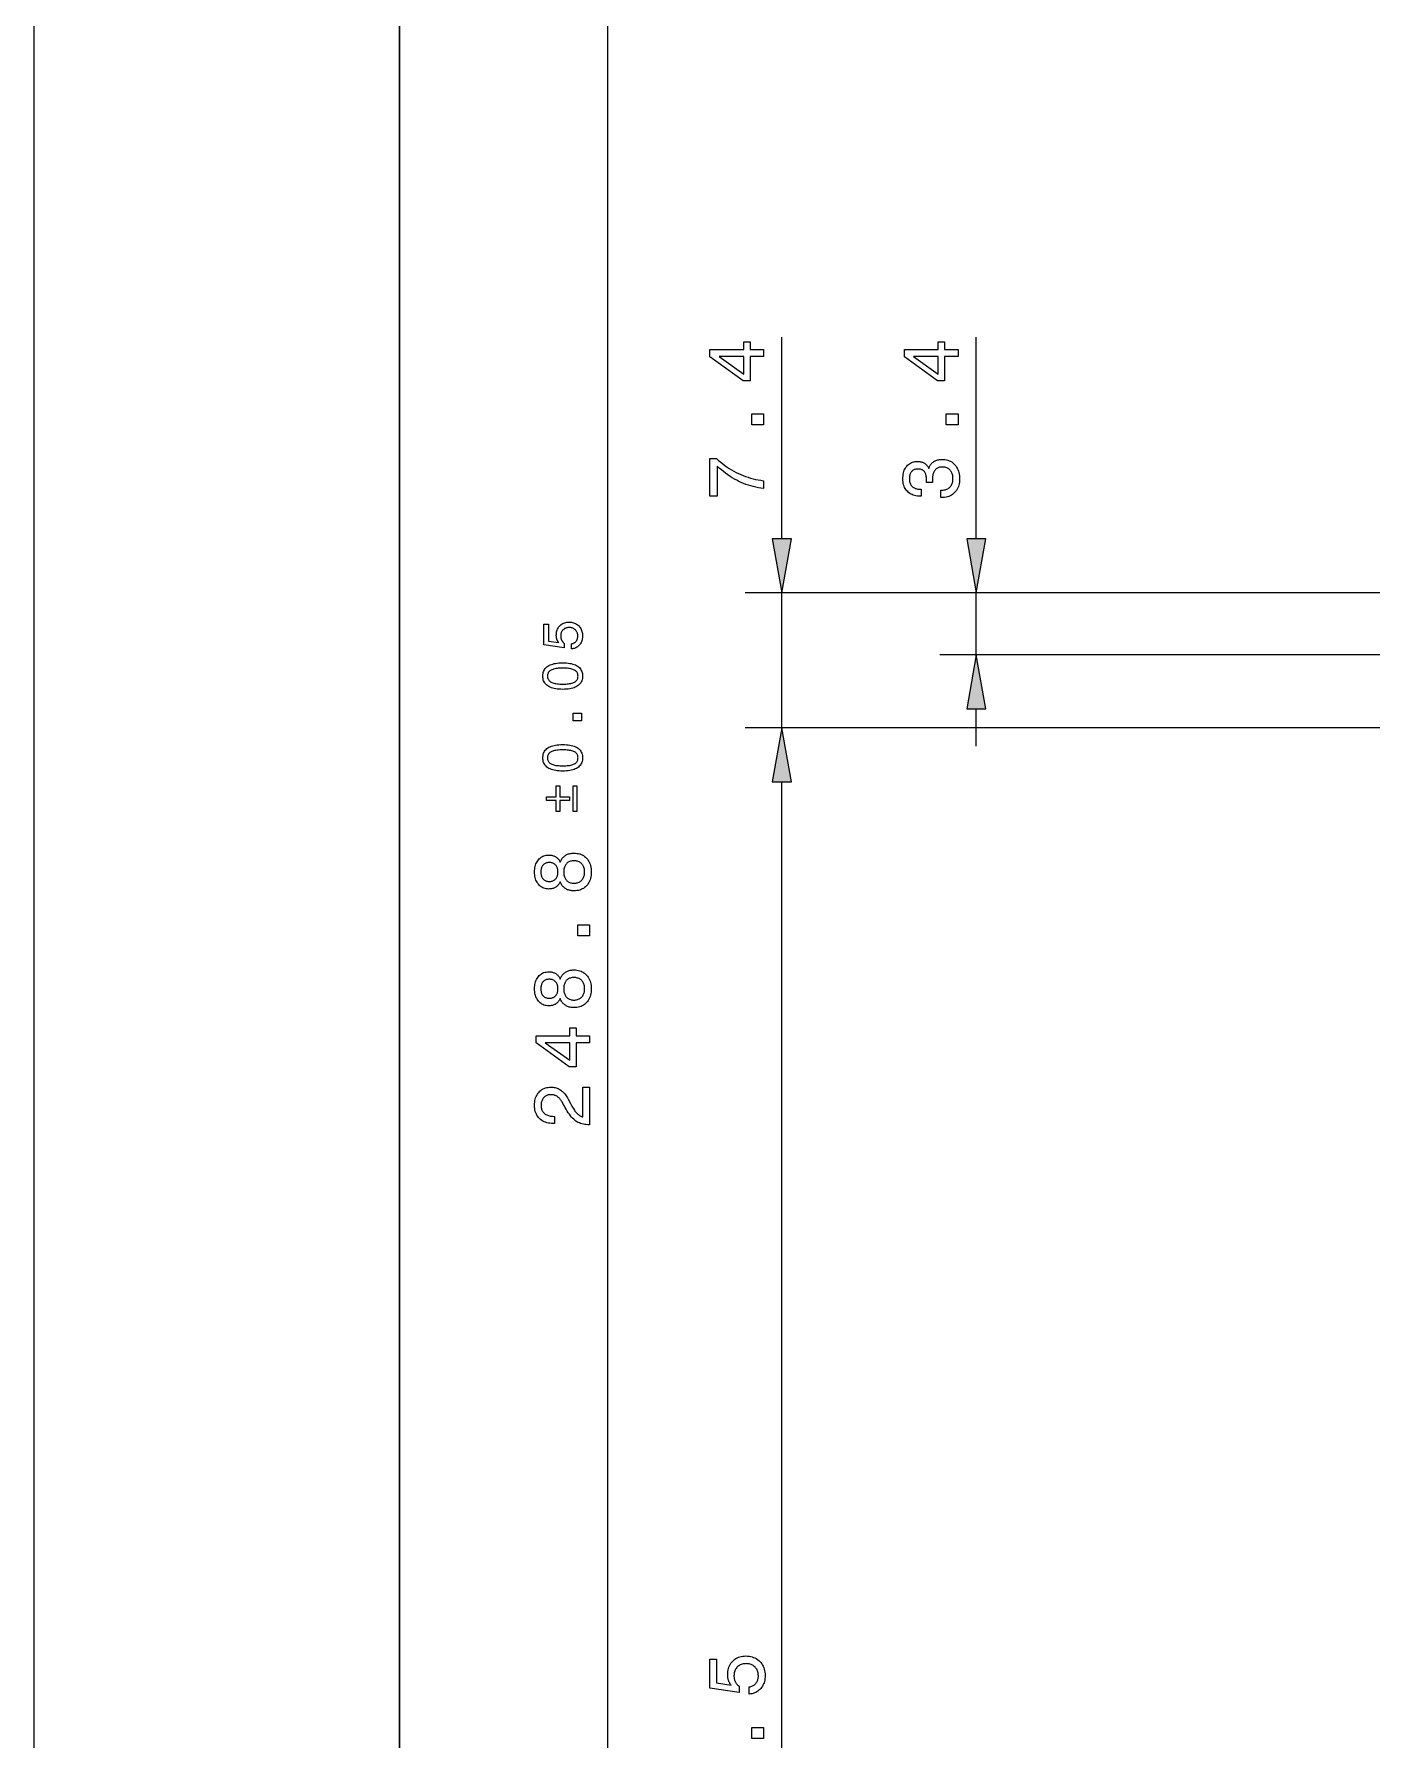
# Model space of a CAD drawing. Extents: x -99 to 297, y 0 to 420.
# Drawn here: x 0 to 73.2, y 209.6 to 303 of the extents above; entities that cross this region are included whole.
import ezdxf

# ---------------------------------------------------------------- set-up
doc = ezdxf.new("R2010")
doc.units = 0

msp = doc.modelspace()

# ---------------------------------------------------------------- linework, layer by layer
at = {"color": 7, "lineweight": 13}
for p, q in [((0, 0), (0, 420)), ((31.415, 135.539), (31.415, 378.43)), ((74.757, 272.385), (38.936, 272.385)), ((74.757, 272.385), (49.584, 272.385)), ((74.757, 268.985), (49.584, 268.985)), ((75.157, 264.985), (38.936, 264.985)), ((75.157, 264.985), (38.936, 264.985)), ((40.936, 151.439), (40.936, 262.03))]:
    msp.add_line(p, q, dxfattribs=at)
at = {"color": 7, "lineweight": 30}
msp.add_line((20, 5), (20, 415), dxfattribs=at)
at = {"color": 7, "lineweight": 13, "ltscale": 0.276097}
for p, q in [((40.936, 275.339), (40.936, 286.383)), ((51.584, 275.339), (51.584, 286.383))]:
    msp.add_line(p, q, dxfattribs=at)
at = {"color": 7, "lineweight": 13, "ltscale": 0.185}
msp.add_line((40.936, 264.985), (40.936, 272.385), dxfattribs=at)
at = {"color": 7, "lineweight": 13, "ltscale": 0.085}
msp.add_line((51.584, 268.985), (51.584, 272.385), dxfattribs=at)
at = {"color": 7, "lineweight": 13, "ltscale": 0.051139}
for p, q in [((51.584, 263.985), (51.584, 266.03)), ((40.936, 259.985), (40.936, 262.03))]:
    msp.add_line(p, q, dxfattribs=at)
at = {"color": 7, "lineweight": 13}
for points in [[(39.936, 285.318), (39.194, 285.318), (39.194, 284), (38.814, 284), (37.003, 285.314), (37.003, 285.706), (38.848, 285.706), (38.848, 286.134), (39.194, 286.134), (39.194, 285.706), (39.936, 285.706)], [(50.584, 285.318), (49.841, 285.318), (49.841, 284), (49.462, 284), (47.651, 285.314), (47.651, 285.706), (49.496, 285.706), (49.496, 286.134), (49.841, 286.134), (49.841, 285.706), (50.584, 285.706)], [(38.848, 284.363), (38.848, 285.318), (37.505, 285.318)], [(49.496, 284.363), (49.496, 285.318), (48.153, 285.318)], [(39.936, 281.584), (39.293, 281.584), (39.293, 282.181), (39.936, 282.181)], [(50.584, 281.584), (49.941, 281.584), (49.941, 282.181), (50.584, 282.181)], [(39.936, 278.085), (39.792, 278.106), (39.651, 278.131), (39.511, 278.161), (39.373, 278.195), (39.238, 278.232), (39.104, 278.274), (38.972, 278.32), (38.843, 278.37), (38.715, 278.424), (38.59, 278.482), (38.466, 278.544), (38.343, 278.611), (38.221, 278.683), (38.1, 278.759), (37.98, 278.84), (37.861, 278.926), (37.744, 279.016), (37.627, 279.11), (37.512, 279.21), (37.397, 279.314), (37.397, 277.673), (37.003, 277.673), (37.003, 279.729), (37.362, 279.729), (37.474, 279.629), (37.588, 279.532), (37.703, 279.441), (37.82, 279.353), (37.939, 279.269), (38.06, 279.19), (38.182, 279.115), (38.306, 279.044), (38.432, 278.978), (38.559, 278.915), (38.688, 278.857), (38.819, 278.803), (38.952, 278.753), (39.087, 278.707), (39.224, 278.666), (39.362, 278.629), (39.503, 278.595), (39.645, 278.566), (39.79, 278.542), (39.936, 278.521)], [(49.643, 277.595), (49.643, 277.994), (49.705, 277.997), (49.764, 278.003), (49.82, 278.012), (49.873, 278.025), (49.924, 278.041), (49.972, 278.06), (50.016, 278.082), (50.058, 278.107), (50.097, 278.136), (50.133, 278.168), (50.166, 278.203), (50.196, 278.24), (50.222, 278.28), (50.245, 278.323), (50.264, 278.369), (50.28, 278.417), (50.292, 278.468), (50.3, 278.522), (50.306, 278.578), (50.307, 278.637), (50.306, 278.695), (50.301, 278.75), (50.293, 278.803), (50.282, 278.853), (50.268, 278.901), (50.25, 278.946), (50.23, 278.989), (50.206, 279.029), (50.179, 279.067), (50.149, 279.102), (50.116, 279.134), (50.081, 279.163), (50.044, 279.188), (50.004, 279.21), (49.962, 279.229), (49.917, 279.244), (49.87, 279.256), (49.821, 279.265), (49.769, 279.27), (49.715, 279.271), (49.666, 279.27), (49.619, 279.265), (49.574, 279.256), (49.532, 279.245), (49.492, 279.23), (49.454, 279.211), (49.418, 279.189), (49.384, 279.164), (49.353, 279.136), (49.324, 279.104), (49.297, 279.069), (49.273, 279.031), (49.252, 278.991), (49.234, 278.948), (49.219, 278.902), (49.206, 278.854), (49.196, 278.803), (49.189, 278.749), (49.185, 278.692), (49.184, 278.633), (49.184, 278.624), (49.184, 278.616), (49.184, 278.607), (49.184, 278.598), (49.184, 278.589), (49.184, 278.581), (49.185, 278.572), (49.185, 278.562), (49.185, 278.553), (49.186, 278.544), (49.186, 278.535), (49.187, 278.524), (49.187, 278.514), (49.188, 278.502), (49.188, 278.49), (49.189, 278.478), (49.19, 278.465), (49.191, 278.451), (49.191, 278.437), (49.192, 278.422), (48.853, 278.422), (48.853, 278.431), (48.853, 278.44), (48.854, 278.449), (48.854, 278.458), (48.855, 278.467), (48.855, 278.476), (48.855, 278.485), (48.855, 278.493), (48.856, 278.502), (48.856, 278.51), (48.856, 278.519), (48.856, 278.527), (48.856, 278.535), (48.857, 278.543), (48.857, 278.551), (48.857, 278.559), (48.857, 278.566), (48.857, 278.574), (48.857, 278.581), (48.857, 278.588), (48.856, 278.645), (48.852, 278.699), (48.847, 278.749), (48.839, 278.797), (48.828, 278.842), (48.816, 278.883), (48.801, 278.922), (48.783, 278.957), (48.764, 278.99), (48.742, 279.02), (48.718, 279.046), (48.691, 279.07), (48.662, 279.091), (48.631, 279.109), (48.597, 279.125), (48.56, 279.137), (48.522, 279.147), (48.481, 279.154), (48.437, 279.158), (48.391, 279.16), (48.347, 279.158), (48.304, 279.154), (48.264, 279.147), (48.226, 279.138), (48.19, 279.126), (48.156, 279.111), (48.124, 279.093), (48.094, 279.073), (48.067, 279.05), (48.041, 279.024), (48.018, 278.995), (47.997, 278.965), (47.979, 278.931), (47.963, 278.896), (47.949, 278.858), (47.938, 278.818), (47.93, 278.775), (47.924, 278.73), (47.92, 278.682), (47.919, 278.633), (47.92, 278.577), (47.925, 278.523), (47.933, 278.473), (47.945, 278.425), (47.959, 278.38), (47.977, 278.338), (47.998, 278.299), (48.023, 278.262), (48.05, 278.228), (48.081, 278.197), (48.115, 278.169), (48.152, 278.144), (48.192, 278.122), (48.235, 278.102), (48.281, 278.086), (48.331, 278.072), (48.383, 278.062), (48.438, 278.055), (48.496, 278.05), (48.558, 278.049), (48.558, 277.665), (48.528, 277.665), (48.442, 277.668), (48.359, 277.675), (48.28, 277.688), (48.204, 277.706), (48.132, 277.729), (48.064, 277.757), (47.999, 277.791), (47.938, 277.829), (47.88, 277.872), (47.826, 277.921), (47.776, 277.974), (47.732, 278.031), (47.693, 278.091), (47.659, 278.155), (47.63, 278.222), (47.606, 278.293), (47.588, 278.367), (47.575, 278.445), (47.567, 278.527), (47.565, 278.612), (47.567, 278.701), (47.573, 278.787), (47.584, 278.869), (47.599, 278.946), (47.618, 279.02), (47.641, 279.089), (47.669, 279.154), (47.701, 279.215), (47.737, 279.272), (47.777, 279.324), (47.822, 279.372), (47.869, 279.415), (47.92, 279.453), (47.975, 279.486), (48.033, 279.514), (48.094, 279.537), (48.158, 279.554), (48.226, 279.567), (48.297, 279.575), (48.372, 279.577), (48.415, 279.576), (48.456, 279.573), (48.497, 279.569), (48.536, 279.562), (48.573, 279.553), (48.61, 279.543), (48.645, 279.53), (48.679, 279.516), (48.712, 279.499), (48.743, 279.481), (48.773, 279.461), (48.802, 279.439), (48.829, 279.415), (48.854, 279.39), (48.879, 279.362), (48.901, 279.333), (48.922, 279.302), (48.942, 279.269), (48.96, 279.234), (48.977, 279.198), (48.996, 279.245), (49.016, 279.29), (49.039, 279.333), (49.064, 279.373), (49.09, 279.411), (49.119, 279.447), (49.15, 279.48), (49.182, 279.511), (49.217, 279.539), (49.253, 279.566), (49.292, 279.589), (49.332, 279.611), (49.374, 279.63), (49.417, 279.646), (49.462, 279.66), (49.51, 279.671), (49.558, 279.68), (49.609, 279.686), (49.661, 279.69), (49.715, 279.691), (49.8, 279.688), (49.881, 279.679), (49.959, 279.664), (50.033, 279.644), (50.104, 279.617), (50.172, 279.585), (50.236, 279.546), (50.297, 279.502), (50.355, 279.452), (50.409, 279.396), (50.458, 279.335), (50.503, 279.27), (50.542, 279.201), (50.576, 279.129), (50.605, 279.052), (50.628, 278.972), (50.646, 278.888), (50.66, 278.799), (50.667, 278.707), (50.67, 278.612), (50.667, 278.521), (50.659, 278.434), (50.646, 278.35), (50.626, 278.271), (50.602, 278.195), (50.572, 278.123), (50.537, 278.054), (50.496, 277.99), (50.45, 277.929), (50.398, 277.872), (50.342, 277.819), (50.282, 277.772), (50.219, 277.731), (50.151, 277.695), (50.081, 277.664), (50.006, 277.64), (49.928, 277.62), (49.847, 277.606), (49.762, 277.598), (49.673, 277.595)], [(40.415, 275.339), (40.936, 272.385), (41.457, 275.339)], [(51.063, 275.339), (51.584, 272.385), (52.104, 275.339)], [(29.418, 269.31), (29.418, 269.59), (29.45, 269.596), (29.48, 269.604), (29.509, 269.613), (29.537, 269.624), (29.563, 269.637), (29.588, 269.652), (29.612, 269.668), (29.634, 269.686), (29.654, 269.705), (29.674, 269.727), (29.691, 269.75), (29.707, 269.774), (29.721, 269.799), (29.733, 269.826), (29.743, 269.854), (29.751, 269.883), (29.758, 269.913), (29.762, 269.944), (29.765, 269.977), (29.766, 270.011), (29.765, 270.052), (29.761, 270.092), (29.754, 270.13), (29.745, 270.167), (29.734, 270.201), (29.72, 270.234), (29.703, 270.266), (29.684, 270.296), (29.662, 270.324), (29.637, 270.35), (29.611, 270.375), (29.583, 270.397), (29.553, 270.416), (29.522, 270.432), (29.489, 270.447), (29.454, 270.458), (29.418, 270.467), (29.38, 270.474), (29.341, 270.477), (29.299, 270.479), (29.258, 270.477), (29.217, 270.474), (29.179, 270.467), (29.142, 270.458), (29.107, 270.447), (29.074, 270.433), (29.043, 270.417), (29.013, 270.398), (28.985, 270.376), (28.959, 270.352), (28.934, 270.326), (28.913, 270.298), (28.894, 270.268), (28.877, 270.236), (28.863, 270.203), (28.852, 270.168), (28.843, 270.131), (28.837, 270.093), (28.833, 270.053), (28.832, 270.011), (28.832, 269.987), (28.834, 269.963), (28.836, 269.939), (28.839, 269.916), (28.844, 269.894), (28.849, 269.872), (28.856, 269.85), (28.863, 269.829), (28.871, 269.808), (28.88, 269.787), (28.891, 269.767), (28.902, 269.748), (28.914, 269.729), (28.927, 269.711), (28.941, 269.693), (28.956, 269.675), (28.972, 269.658), (28.989, 269.642), (29.006, 269.626), (29.025, 269.611), (29.025, 269.37), (27.912, 269.536), (27.912, 270.657), (28.16, 270.657), (28.16, 269.738), (28.725, 269.654), (28.712, 269.669), (28.7, 269.685), (28.688, 269.701), (28.677, 269.718), (28.667, 269.736), (28.657, 269.754), (28.648, 269.773), (28.639, 269.792), (28.632, 269.811), (28.624, 269.832), (28.618, 269.852), (28.612, 269.873), (28.607, 269.895), (28.602, 269.917), (28.598, 269.939), (28.595, 269.961), (28.593, 269.984), (28.591, 270.008), (28.59, 270.031), (28.59, 270.055), (28.592, 270.119), (28.597, 270.179), (28.607, 270.238), (28.62, 270.294), (28.638, 270.347), (28.659, 270.398), (28.684, 270.446), (28.712, 270.492), (28.745, 270.535), (28.782, 270.575), (28.821, 270.613), (28.863, 270.646), (28.907, 270.676), (28.954, 270.701), (29.003, 270.723), (29.055, 270.741), (29.109, 270.755), (29.165, 270.765), (29.224, 270.77), (29.285, 270.772), (29.35, 270.77), (29.412, 270.764), (29.472, 270.754), (29.529, 270.739), (29.584, 270.72), (29.636, 270.697), (29.686, 270.67), (29.733, 270.639), (29.778, 270.603), (29.82, 270.564), (29.859, 270.521), (29.894, 270.475), (29.925, 270.427), (29.952, 270.376), (29.974, 270.323), (29.993, 270.268), (30.007, 270.209), (30.017, 270.149), (30.024, 270.086), (30.026, 270.02), (30.024, 269.961), (30.019, 269.905), (30.01, 269.851), (29.999, 269.799), (29.984, 269.748), (29.965, 269.7), (29.943, 269.654), (29.918, 269.61), (29.89, 269.568), (29.858, 269.528), (29.824, 269.49), (29.787, 269.456), (29.748, 269.426), (29.707, 269.399), (29.664, 269.375), (29.619, 269.355), (29.572, 269.339), (29.523, 269.326), (29.471, 269.316)], [(28.941, 267.092), (28.837, 267.094), (28.738, 267.099), (28.644, 267.109), (28.555, 267.122), (28.472, 267.138), (28.393, 267.159), (28.32, 267.183), (28.251, 267.211), (28.188, 267.242), (28.13, 267.278), (28.077, 267.317), (28.03, 267.359), (27.988, 267.405), (27.952, 267.454), (27.921, 267.506), (27.896, 267.562), (27.877, 267.621), (27.863, 267.684), (27.855, 267.75), (27.852, 267.819), (27.855, 267.889), (27.863, 267.956), (27.877, 268.019), (27.896, 268.078), (27.921, 268.134), (27.951, 268.187), (27.987, 268.236), (28.028, 268.281), (28.075, 268.323), (28.128, 268.362), (28.186, 268.397), (28.249, 268.428), (28.317, 268.455), (28.39, 268.479), (28.469, 268.5), (28.553, 268.516), (28.642, 268.529), (28.736, 268.538), (28.836, 268.544), (28.941, 268.546), (29.045, 268.544), (29.145, 268.538), (29.239, 268.529), (29.328, 268.516), (29.411, 268.5), (29.49, 268.479), (29.563, 268.455), (29.631, 268.428), (29.694, 268.397), (29.751, 268.362), (29.803, 268.323), (29.85, 268.281), (29.891, 268.236), (29.927, 268.187), (29.957, 268.134), (29.982, 268.078), (30.001, 268.019), (30.015, 267.956), (30.023, 267.889), (30.026, 267.819), (30.023, 267.75), (30.015, 267.684), (30.001, 267.621), (29.981, 267.562), (29.957, 267.506), (29.926, 267.454), (29.89, 267.405), (29.849, 267.359), (29.802, 267.317), (29.75, 267.278), (29.692, 267.242), (29.629, 267.211), (29.561, 267.183), (29.488, 267.159), (29.409, 267.138), (29.326, 267.122), (29.237, 267.109), (29.144, 267.099), (29.045, 267.094)], [(28.941, 267.381), (29.025, 267.382), (29.105, 267.385), (29.18, 267.391), (29.251, 267.398), (29.317, 267.408), (29.378, 267.419), (29.434, 267.433), (29.486, 267.449), (29.534, 267.467), (29.576, 267.487), (29.614, 267.51), (29.649, 267.535), (29.679, 267.562), (29.705, 267.591), (29.727, 267.624), (29.745, 267.658), (29.76, 267.695), (29.77, 267.734), (29.776, 267.775), (29.778, 267.819), (29.776, 267.864), (29.77, 267.905), (29.76, 267.945), (29.746, 267.982), (29.728, 268.016), (29.706, 268.048), (29.68, 268.077), (29.65, 268.104), (29.616, 268.129), (29.578, 268.151), (29.536, 268.171), (29.489, 268.188), (29.437, 268.204), (29.381, 268.217), (29.319, 268.229), (29.253, 268.238), (29.182, 268.245), (29.107, 268.251), (29.026, 268.254), (28.941, 268.255), (28.855, 268.254), (28.775, 268.251), (28.699, 268.245), (28.628, 268.238), (28.561, 268.229), (28.5, 268.217), (28.443, 268.204), (28.391, 268.188), (28.344, 268.171), (28.302, 268.151), (28.264, 268.129), (28.23, 268.104), (28.2, 268.077), (28.174, 268.048), (28.152, 268.016), (28.135, 267.982), (28.121, 267.945), (28.111, 267.905), (28.105, 267.864), (28.103, 267.819), (28.105, 267.775), (28.111, 267.734), (28.121, 267.695), (28.135, 267.658), (28.153, 267.624), (28.175, 267.591), (28.201, 267.562), (28.232, 267.535), (28.266, 267.51), (28.304, 267.487), (28.347, 267.467), (28.394, 267.449), (28.446, 267.433), (28.503, 267.419), (28.564, 267.408), (28.63, 267.398), (28.701, 267.391), (28.776, 267.385), (28.856, 267.382)], [(52.104, 266.03), (51.584, 268.985), (51.063, 266.03)], [(29.965, 265.373), (29.515, 265.373), (29.515, 265.79), (29.965, 265.79)], [(41.457, 262.03), (40.936, 264.985), (40.415, 262.03)], [(41.457, 262.03), (40.936, 264.985), (40.415, 262.03)], [(28.941, 262.614), (28.837, 262.616), (28.738, 262.622), (28.644, 262.631), (28.555, 262.644), (28.472, 262.661), (28.393, 262.681), (28.32, 262.706), (28.251, 262.733), (28.188, 262.765), (28.13, 262.8), (28.077, 262.839), (28.03, 262.882), (27.988, 262.927), (27.952, 262.976), (27.921, 263.029), (27.896, 263.085), (27.877, 263.144), (27.863, 263.207), (27.855, 263.273), (27.852, 263.342), (27.855, 263.412), (27.863, 263.478), (27.877, 263.541), (27.896, 263.601), (27.921, 263.657), (27.951, 263.709), (27.987, 263.758), (28.028, 263.804), (28.075, 263.846), (28.128, 263.884), (28.186, 263.919), (28.249, 263.95), (28.317, 263.978), (28.39, 264.002), (28.469, 264.022), (28.553, 264.039), (28.642, 264.052), (28.736, 264.061), (28.836, 264.066), (28.941, 264.068), (29.045, 264.066), (29.145, 264.061), (29.239, 264.052), (29.328, 264.039), (29.411, 264.022), (29.49, 264.002), (29.563, 263.978), (29.631, 263.95), (29.694, 263.919), (29.751, 263.884), (29.803, 263.846), (29.85, 263.804), (29.891, 263.758), (29.927, 263.709), (29.957, 263.657), (29.982, 263.601), (30.001, 263.541), (30.015, 263.478), (30.023, 263.412), (30.026, 263.342), (30.023, 263.273), (30.015, 263.207), (30.001, 263.144), (29.981, 263.085), (29.957, 263.029), (29.926, 262.976), (29.89, 262.927), (29.849, 262.882), (29.802, 262.839), (29.75, 262.8), (29.692, 262.765), (29.629, 262.733), (29.561, 262.706), (29.488, 262.681), (29.409, 262.661), (29.326, 262.644), (29.237, 262.631), (29.144, 262.622), (29.045, 262.616)], [(28.941, 262.904), (29.025, 262.905), (29.105, 262.908), (29.18, 262.913), (29.251, 262.921), (29.317, 262.93), (29.378, 262.942), (29.434, 262.956), (29.486, 262.972), (29.534, 262.99), (29.576, 263.01), (29.614, 263.032), (29.649, 263.057), (29.679, 263.084), (29.705, 263.114), (29.727, 263.146), (29.745, 263.18), (29.76, 263.217), (29.77, 263.256), (29.776, 263.298), (29.778, 263.342), (29.776, 263.386), (29.77, 263.428), (29.76, 263.467), (29.746, 263.504), (29.728, 263.538), (29.706, 263.57), (29.68, 263.6), (29.65, 263.627), (29.616, 263.651), (29.578, 263.673), (29.536, 263.693), (29.489, 263.711), (29.437, 263.726), (29.381, 263.74), (29.319, 263.751), (29.253, 263.761), (29.182, 263.768), (29.107, 263.773), (29.026, 263.776), (28.941, 263.777), (28.855, 263.776), (28.775, 263.773), (28.699, 263.768), (28.628, 263.761), (28.561, 263.751), (28.5, 263.74), (28.443, 263.726), (28.391, 263.711), (28.344, 263.693), (28.302, 263.673), (28.264, 263.651), (28.23, 263.627), (28.2, 263.6), (28.174, 263.57), (28.152, 263.538), (28.135, 263.504), (28.121, 263.467), (28.111, 263.428), (28.105, 263.386), (28.103, 263.342), (28.105, 263.298), (28.111, 263.256), (28.121, 263.217), (28.135, 263.18), (28.153, 263.146), (28.175, 263.114), (28.201, 263.084), (28.232, 263.057), (28.266, 263.032), (28.304, 263.01), (28.347, 262.99), (28.394, 262.972), (28.446, 262.956), (28.503, 262.942), (28.564, 262.93), (28.63, 262.921), (28.701, 262.913), (28.776, 262.908), (28.856, 262.905)], [(29.307, 260.998), (28.783, 260.998), (28.783, 260.399), (28.578, 260.399), (28.578, 260.998), (28.058, 260.998), (28.058, 261.207), (28.578, 261.207), (28.578, 261.806), (28.783, 261.806), (28.783, 261.207), (29.307, 261.207)], [(29.512, 260.399), (29.512, 261.806), (29.72, 261.806), (29.72, 260.399)], [(28.8, 256.553), (28.781, 256.514), (28.761, 256.478), (28.74, 256.443), (28.717, 256.41), (28.693, 256.379), (28.668, 256.351), (28.641, 256.324), (28.613, 256.299), (28.584, 256.276), (28.554, 256.256), (28.522, 256.237), (28.488, 256.22), (28.453, 256.205), (28.417, 256.192), (28.38, 256.181), (28.34, 256.172), (28.3, 256.165), (28.258, 256.16), (28.215, 256.158), (28.17, 256.157), (28.102, 256.159), (28.037, 256.167), (27.975, 256.18), (27.915, 256.198), (27.858, 256.221), (27.804, 256.25), (27.752, 256.283), (27.702, 256.322), (27.655, 256.366), (27.611, 256.415), (27.57, 256.468), (27.534, 256.524), (27.501, 256.584), (27.474, 256.647), (27.45, 256.712), (27.43, 256.781), (27.415, 256.853), (27.405, 256.929), (27.398, 257.007), (27.396, 257.088), (27.398, 257.17), (27.405, 257.249), (27.415, 257.324), (27.43, 257.396), (27.45, 257.465), (27.474, 257.531), (27.501, 257.594), (27.534, 257.653), (27.57, 257.709), (27.611, 257.762), (27.655, 257.811), (27.702, 257.854), (27.752, 257.893), (27.804, 257.926), (27.858, 257.954), (27.915, 257.977), (27.975, 257.995), (28.037, 258.008), (28.102, 258.016), (28.17, 258.018), (28.215, 258.017), (28.259, 258.014), (28.301, 258.009), (28.342, 258.003), (28.381, 257.994), (28.419, 257.983), (28.455, 257.971), (28.49, 257.956), (28.524, 257.94), (28.556, 257.921), (28.586, 257.901), (28.615, 257.878), (28.643, 257.854), (28.67, 257.827), (28.695, 257.798), (28.719, 257.768), (28.741, 257.735), (28.762, 257.7), (28.782, 257.663), (28.8, 257.624), (28.82, 257.672), (28.841, 257.718), (28.865, 257.761), (28.89, 257.802), (28.918, 257.84), (28.947, 257.876), (28.979, 257.91), (29.012, 257.941), (29.047, 257.97), (29.085, 257.996), (29.124, 258.02), (29.165, 258.041), (29.208, 258.06), (29.252, 258.076), (29.298, 258.09), (29.346, 258.101), (29.396, 258.11), (29.447, 258.116), (29.5, 258.12), (29.555, 258.121), (29.64, 258.119), (29.721, 258.11), (29.798, 258.096), (29.873, 258.077), (29.943, 258.052), (30.011, 258.021), (30.074, 257.985), (30.134, 257.943), (30.191, 257.895), (30.244, 257.842), (30.293, 257.784), (30.337, 257.723), (30.375, 257.657), (30.409, 257.587), (30.437, 257.514), (30.46, 257.437), (30.478, 257.355), (30.491, 257.27), (30.499, 257.181), (30.501, 257.088), (30.499, 256.995), (30.491, 256.906), (30.478, 256.821), (30.46, 256.74), (30.437, 256.663), (30.409, 256.59), (30.375, 256.52), (30.337, 256.455), (30.293, 256.393), (30.244, 256.336), (30.191, 256.283), (30.134, 256.236), (30.074, 256.194), (30.011, 256.158), (29.943, 256.127), (29.873, 256.102), (29.798, 256.082), (29.721, 256.069), (29.64, 256.06), (29.555, 256.057), (29.5, 256.059), (29.447, 256.062), (29.396, 256.069), (29.346, 256.078), (29.298, 256.089), (29.252, 256.103), (29.208, 256.119), (29.165, 256.138), (29.124, 256.159), (29.085, 256.183), (29.047, 256.209), (29.012, 256.238), (28.979, 256.269), (28.947, 256.302), (28.918, 256.338), (28.89, 256.376), (28.865, 256.417), (28.841, 256.46), (28.82, 256.505)], [(28.204, 256.568), (28.246, 256.569), (28.286, 256.573), (28.325, 256.58), (28.362, 256.59), (28.397, 256.603), (28.431, 256.619), (28.463, 256.637), (28.494, 256.659), (28.522, 256.683), (28.549, 256.71), (28.574, 256.739), (28.596, 256.771), (28.616, 256.804), (28.633, 256.839), (28.647, 256.876), (28.659, 256.914), (28.668, 256.955), (28.675, 256.998), (28.679, 257.042), (28.68, 257.088), (28.679, 257.135), (28.675, 257.18), (28.668, 257.223), (28.659, 257.264), (28.647, 257.303), (28.633, 257.34), (28.616, 257.375), (28.596, 257.408), (28.574, 257.439), (28.549, 257.469), (28.522, 257.496), (28.494, 257.52), (28.463, 257.541), (28.431, 257.56), (28.397, 257.576), (28.362, 257.588), (28.325, 257.598), (28.286, 257.606), (28.246, 257.61), (28.204, 257.611), (28.161, 257.61), (28.121, 257.606), (28.083, 257.599), (28.046, 257.589), (28.011, 257.576), (27.979, 257.561), (27.947, 257.543), (27.918, 257.522), (27.891, 257.499), (27.865, 257.472), (27.842, 257.443), (27.821, 257.412), (27.802, 257.379), (27.786, 257.344), (27.773, 257.307), (27.762, 257.267), (27.753, 257.226), (27.747, 257.182), (27.743, 257.136), (27.742, 257.088), (27.743, 257.041), (27.747, 256.996), (27.753, 256.952), (27.762, 256.911), (27.773, 256.872), (27.786, 256.835), (27.802, 256.8), (27.821, 256.767), (27.842, 256.736), (27.865, 256.707), (27.891, 256.68), (27.918, 256.657), (27.947, 256.636), (27.979, 256.618), (28.011, 256.602), (28.046, 256.59), (28.083, 256.58), (28.121, 256.573), (28.161, 256.569)], [(29.546, 256.473), (29.6, 256.474), (29.652, 256.479), (29.701, 256.488), (29.747, 256.499), (29.792, 256.514), (29.834, 256.532), (29.874, 256.554), (29.911, 256.579), (29.947, 256.607), (29.98, 256.638), (30.01, 256.673), (30.037, 256.709), (30.061, 256.748), (30.082, 256.79), (30.099, 256.834), (30.113, 256.88), (30.125, 256.928), (30.133, 256.979), (30.137, 257.033), (30.139, 257.088), (30.137, 257.145), (30.133, 257.198), (30.125, 257.249), (30.113, 257.298), (30.099, 257.345), (30.082, 257.389), (30.061, 257.43), (30.037, 257.47), (30.01, 257.506), (29.98, 257.541), (29.947, 257.572), (29.911, 257.6), (29.874, 257.625), (29.834, 257.646), (29.792, 257.665), (29.747, 257.68), (29.701, 257.691), (29.652, 257.699), (29.6, 257.704), (29.546, 257.706), (29.497, 257.704), (29.449, 257.699), (29.403, 257.691), (29.359, 257.68), (29.318, 257.665), (29.279, 257.647), (29.242, 257.625), (29.206, 257.601), (29.174, 257.573), (29.143, 257.542), (29.115, 257.508), (29.089, 257.471), (29.067, 257.432), (29.048, 257.39), (29.031, 257.346), (29.018, 257.3), (29.007, 257.25), (29, 257.199), (28.996, 257.145), (28.994, 257.088), (28.996, 257.032), (29, 256.979), (29.007, 256.927), (29.018, 256.879), (29.031, 256.832), (29.048, 256.788), (29.067, 256.747), (29.089, 256.708), (29.115, 256.671), (29.143, 256.637), (29.174, 256.606), (29.206, 256.578), (29.242, 256.553), (29.279, 256.532), (29.318, 256.514), (29.359, 256.499), (29.403, 256.488), (29.449, 256.479), (29.497, 256.474)], [(30.415, 253.593), (29.772, 253.593), (29.772, 254.19), (30.415, 254.19)], [(28.8, 250.157), (28.781, 250.118), (28.761, 250.081), (28.74, 250.047), (28.717, 250.014), (28.693, 249.983), (28.668, 249.954), (28.641, 249.928), (28.613, 249.903), (28.584, 249.88), (28.554, 249.859), (28.522, 249.84), (28.488, 249.824), (28.453, 249.809), (28.417, 249.796), (28.38, 249.785), (28.34, 249.776), (28.3, 249.769), (28.258, 249.764), (28.215, 249.761), (28.17, 249.76), (28.102, 249.763), (28.037, 249.771), (27.975, 249.783), (27.915, 249.802), (27.858, 249.825), (27.804, 249.853), (27.752, 249.887), (27.702, 249.925), (27.655, 249.969), (27.611, 250.018), (27.57, 250.072), (27.534, 250.128), (27.501, 250.188), (27.474, 250.25), (27.45, 250.316), (27.43, 250.385), (27.415, 250.457), (27.405, 250.532), (27.398, 250.611), (27.396, 250.692), (27.398, 250.774), (27.405, 250.853), (27.415, 250.928), (27.43, 251), (27.45, 251.069), (27.474, 251.135), (27.501, 251.197), (27.534, 251.257), (27.57, 251.313), (27.611, 251.366), (27.655, 251.414), (27.702, 251.458), (27.752, 251.496), (27.804, 251.53), (27.858, 251.558), (27.915, 251.581), (27.975, 251.599), (28.037, 251.611), (28.102, 251.619), (28.17, 251.622), (28.215, 251.621), (28.259, 251.618), (28.301, 251.613), (28.342, 251.606), (28.381, 251.598), (28.419, 251.587), (28.455, 251.574), (28.49, 251.56), (28.524, 251.543), (28.556, 251.525), (28.586, 251.504), (28.615, 251.482), (28.643, 251.457), (28.67, 251.431), (28.695, 251.402), (28.719, 251.371), (28.741, 251.338), (28.762, 251.303), (28.782, 251.267), (28.8, 251.228), (28.82, 251.276), (28.841, 251.321), (28.865, 251.365), (28.89, 251.405), (28.918, 251.444), (28.947, 251.48), (28.979, 251.513), (29.012, 251.545), (29.047, 251.573), (29.085, 251.6), (29.124, 251.623), (29.165, 251.645), (29.208, 251.664), (29.252, 251.68), (29.298, 251.694), (29.346, 251.705), (29.396, 251.714), (29.447, 251.72), (29.5, 251.724), (29.555, 251.725), (29.64, 251.722), (29.721, 251.714), (29.798, 251.7), (29.873, 251.68), (29.943, 251.655), (30.011, 251.624), (30.074, 251.588), (30.134, 251.546), (30.191, 251.499), (30.244, 251.446), (30.293, 251.388), (30.337, 251.326), (30.375, 251.261), (30.409, 251.191), (30.437, 251.118), (30.46, 251.04), (30.478, 250.959), (30.491, 250.874), (30.499, 250.785), (30.501, 250.692), (30.499, 250.599), (30.491, 250.51), (30.478, 250.425), (30.46, 250.344), (30.437, 250.267), (30.409, 250.193), (30.375, 250.124), (30.337, 250.059), (30.293, 249.997), (30.244, 249.939), (30.191, 249.887), (30.134, 249.839), (30.074, 249.797), (30.011, 249.761), (29.943, 249.731), (29.873, 249.706), (29.798, 249.686), (29.721, 249.672), (29.64, 249.664), (29.555, 249.661), (29.5, 249.662), (29.447, 249.666), (29.396, 249.672), (29.346, 249.681), (29.298, 249.692), (29.252, 249.706), (29.208, 249.723), (29.165, 249.741), (29.124, 249.763), (29.085, 249.787), (29.047, 249.813), (29.012, 249.841), (28.979, 249.873), (28.947, 249.906), (28.918, 249.942), (28.89, 249.98), (28.865, 250.021), (28.841, 250.063), (28.82, 250.109)], [(28.204, 250.171), (28.246, 250.173), (28.286, 250.177), (28.325, 250.184), (28.362, 250.194), (28.397, 250.207), (28.431, 250.223), (28.463, 250.241), (28.494, 250.262), (28.522, 250.287), (28.549, 250.314), (28.574, 250.343), (28.596, 250.374), (28.616, 250.407), (28.633, 250.442), (28.647, 250.479), (28.659, 250.518), (28.668, 250.559), (28.675, 250.601), (28.679, 250.646), (28.68, 250.692), (28.679, 250.739), (28.675, 250.783), (28.668, 250.826), (28.659, 250.867), (28.647, 250.906), (28.633, 250.943), (28.616, 250.979), (28.596, 251.012), (28.574, 251.043), (28.549, 251.073), (28.522, 251.1), (28.494, 251.124), (28.463, 251.145), (28.431, 251.164), (28.397, 251.179), (28.362, 251.192), (28.325, 251.202), (28.286, 251.209), (28.246, 251.213), (28.204, 251.215), (28.161, 251.213), (28.121, 251.209), (28.083, 251.202), (28.046, 251.193), (28.011, 251.18), (27.979, 251.165), (27.947, 251.147), (27.918, 251.126), (27.891, 251.102), (27.865, 251.076), (27.842, 251.047), (27.821, 251.016), (27.802, 250.983), (27.786, 250.948), (27.773, 250.91), (27.762, 250.871), (27.753, 250.829), (27.747, 250.786), (27.743, 250.74), (27.742, 250.692), (27.743, 250.645), (27.747, 250.599), (27.753, 250.556), (27.762, 250.515), (27.773, 250.475), (27.786, 250.438), (27.802, 250.403), (27.821, 250.37), (27.842, 250.339), (27.865, 250.31), (27.891, 250.284), (27.918, 250.26), (27.947, 250.239), (27.979, 250.221), (28.011, 250.206), (28.046, 250.194), (28.083, 250.184), (28.121, 250.177), (28.161, 250.173)], [(29.546, 250.076), (29.6, 250.078), (29.652, 250.083), (29.701, 250.091), (29.747, 250.103), (29.792, 250.118), (29.834, 250.136), (29.874, 250.158), (29.911, 250.182), (29.947, 250.21), (29.98, 250.242), (30.01, 250.276), (30.037, 250.313), (30.061, 250.352), (30.082, 250.393), (30.099, 250.437), (30.113, 250.483), (30.125, 250.532), (30.133, 250.583), (30.137, 250.636), (30.139, 250.692), (30.137, 250.748), (30.133, 250.802), (30.125, 250.853), (30.113, 250.902), (30.099, 250.948), (30.082, 250.992), (30.061, 251.034), (30.037, 251.073), (30.01, 251.11), (29.98, 251.144), (29.947, 251.176), (29.911, 251.204), (29.874, 251.229), (29.834, 251.25), (29.792, 251.268), (29.747, 251.283), (29.701, 251.295), (29.652, 251.303), (29.6, 251.308), (29.546, 251.31), (29.497, 251.308), (29.449, 251.303), (29.403, 251.295), (29.359, 251.283), (29.318, 251.269), (29.279, 251.251), (29.242, 251.229), (29.206, 251.204), (29.174, 251.177), (29.143, 251.145), (29.115, 251.111), (29.089, 251.075), (29.067, 251.035), (29.048, 250.994), (29.031, 250.95), (29.018, 250.903), (29.007, 250.854), (29, 250.803), (28.996, 250.749), (28.994, 250.692), (28.996, 250.636), (29, 250.582), (29.007, 250.531), (29.018, 250.482), (29.031, 250.436), (29.048, 250.392), (29.067, 250.351), (29.089, 250.312), (29.115, 250.275), (29.143, 250.241), (29.174, 250.21), (29.206, 250.182), (29.242, 250.157), (29.279, 250.136), (29.318, 250.118), (29.359, 250.103), (29.403, 250.091), (29.449, 250.083), (29.497, 250.078)], [(30.415, 247.732), (29.673, 247.732), (29.673, 246.414), (29.293, 246.414), (27.483, 247.728), (27.483, 248.12), (29.327, 248.12), (29.327, 248.548), (29.673, 248.548), (29.673, 248.12), (30.415, 248.12)], [(29.327, 246.777), (29.327, 247.732), (27.984, 247.732)], [(30.415, 243.244), (30.402, 243.244), (30.315, 243.246), (30.23, 243.252), (30.149, 243.262), (30.07, 243.277), (29.994, 243.295), (29.921, 243.318), (29.851, 243.345), (29.784, 243.376), (29.72, 243.411), (29.659, 243.45), (29.6, 243.495), (29.54, 243.546), (29.481, 243.604), (29.421, 243.669), (29.362, 243.74), (29.303, 243.818), (29.244, 243.903), (29.185, 243.994), (29.127, 244.092), (29.068, 244.197), (28.929, 244.452), (28.904, 244.496), (28.878, 244.539), (28.851, 244.578), (28.824, 244.616), (28.797, 244.65), (28.769, 244.683), (28.74, 244.712), (28.71, 244.74), (28.68, 244.765), (28.649, 244.787), (28.618, 244.807), (28.585, 244.825), (28.552, 244.841), (28.517, 244.854), (28.481, 244.866), (28.444, 244.875), (28.406, 244.883), (28.367, 244.888), (28.327, 244.891), (28.286, 244.892), (28.239, 244.891), (28.194, 244.886), (28.151, 244.878), (28.11, 244.866), (28.07, 244.851), (28.033, 244.833), (27.997, 244.812), (27.963, 244.788), (27.931, 244.76), (27.901, 244.729), (27.873, 244.695), (27.848, 244.659), (27.826, 244.621), (27.807, 244.58), (27.791, 244.538), (27.778, 244.493), (27.768, 244.446), (27.76, 244.397), (27.756, 244.345), (27.754, 244.291), (27.756, 244.238), (27.762, 244.187), (27.771, 244.139), (27.784, 244.092), (27.801, 244.048), (27.821, 244.006), (27.845, 243.967), (27.873, 243.93), (27.905, 243.895), (27.94, 243.862), (27.979, 243.833), (28.02, 243.806), (28.064, 243.782), (28.111, 243.762), (28.16, 243.745), (28.213, 243.73), (28.268, 243.72), (28.326, 243.712), (28.387, 243.707), (28.45, 243.705), (28.486, 243.705), (28.486, 243.313), (28.425, 243.313), (28.332, 243.316), (28.243, 243.324), (28.158, 243.338), (28.077, 243.356), (28, 243.381), (27.927, 243.41), (27.857, 243.445), (27.792, 243.486), (27.731, 243.532), (27.673, 243.583), (27.621, 243.639), (27.574, 243.699), (27.532, 243.762), (27.496, 243.83), (27.465, 243.901), (27.44, 243.976), (27.421, 244.055), (27.407, 244.138), (27.399, 244.224), (27.396, 244.315), (27.399, 244.401), (27.406, 244.485), (27.418, 244.565), (27.436, 244.642), (27.458, 244.715), (27.485, 244.785), (27.517, 244.851), (27.554, 244.914), (27.596, 244.974), (27.643, 245.03), (27.694, 245.082), (27.748, 245.129), (27.805, 245.17), (27.865, 245.205), (27.928, 245.235), (27.994, 245.26), (28.063, 245.279), (28.136, 245.292), (28.211, 245.301), (28.29, 245.303), (28.351, 245.302), (28.411, 245.297), (28.469, 245.289), (28.526, 245.278), (28.581, 245.263), (28.634, 245.246), (28.686, 245.225), (28.737, 245.201), (28.785, 245.174), (28.833, 245.143), (28.879, 245.109), (28.924, 245.072), (28.967, 245.032), (29.009, 244.988), (29.05, 244.941), (29.09, 244.89), (29.129, 244.836), (29.166, 244.779), (29.202, 244.718), (29.237, 244.654), (29.365, 244.401), (29.402, 244.331), (29.439, 244.265), (29.475, 244.203), (29.51, 244.145), (29.544, 244.091), (29.577, 244.042), (29.61, 243.996), (29.642, 243.954), (29.674, 243.917), (29.705, 243.884), (29.735, 243.853), (29.767, 243.825), (29.799, 243.799), (29.832, 243.775), (29.865, 243.753), (29.9, 243.733), (29.935, 243.716), (29.97, 243.7), (30.007, 243.687), (30.044, 243.676), (30.044, 245.303), (30.415, 245.303)], [(39.154, 212.059), (39.154, 212.459), (39.199, 212.467), (39.243, 212.478), (39.285, 212.492), (39.325, 212.507), (39.362, 212.526), (39.398, 212.546), (39.431, 212.57), (39.463, 212.595), (39.492, 212.623), (39.519, 212.654), (39.544, 212.687), (39.567, 212.721), (39.587, 212.757), (39.604, 212.795), (39.618, 212.835), (39.63, 212.877), (39.639, 212.92), (39.646, 212.965), (39.65, 213.011), (39.651, 213.06), (39.649, 213.119), (39.644, 213.176), (39.635, 213.23), (39.622, 213.282), (39.605, 213.332), (39.585, 213.379), (39.561, 213.424), (39.534, 213.467), (39.503, 213.507), (39.468, 213.545), (39.43, 213.58), (39.39, 213.611), (39.347, 213.638), (39.302, 213.662), (39.255, 213.682), (39.206, 213.699), (39.154, 213.712), (39.1, 213.721), (39.044, 213.726), (38.985, 213.728), (38.925, 213.726), (38.868, 213.721), (38.813, 213.712), (38.76, 213.699), (38.71, 213.683), (38.663, 213.663), (38.618, 213.639), (38.575, 213.612), (38.535, 213.581), (38.498, 213.547), (38.464, 213.509), (38.433, 213.469), (38.406, 213.427), (38.382, 213.382), (38.362, 213.335), (38.346, 213.285), (38.333, 213.232), (38.324, 213.177), (38.318, 213.12), (38.317, 213.06), (38.317, 213.025), (38.319, 212.991), (38.323, 212.958), (38.328, 212.925), (38.334, 212.893), (38.342, 212.861), (38.351, 212.83), (38.361, 212.8), (38.373, 212.77), (38.386, 212.741), (38.401, 212.712), (38.417, 212.684), (38.434, 212.657), (38.453, 212.631), (38.473, 212.605), (38.494, 212.581), (38.517, 212.556), (38.541, 212.533), (38.566, 212.51), (38.593, 212.489), (38.593, 212.145), (37.003, 212.381), (37.003, 213.983), (37.357, 213.983), (37.357, 212.67), (38.165, 212.55), (38.146, 212.572), (38.129, 212.594), (38.112, 212.618), (38.096, 212.642), (38.081, 212.667), (38.067, 212.693), (38.054, 212.719), (38.042, 212.747), (38.031, 212.775), (38.02, 212.804), (38.011, 212.833), (38.003, 212.863), (37.995, 212.894), (37.989, 212.925), (37.983, 212.957), (37.979, 212.989), (37.975, 213.022), (37.973, 213.055), (37.971, 213.089), (37.971, 213.123), (37.974, 213.214), (37.982, 213.301), (37.996, 213.384), (38.015, 213.464), (38.039, 213.54), (38.07, 213.612), (38.105, 213.681), (38.146, 213.747), (38.193, 213.808), (38.245, 213.866), (38.302, 213.92), (38.361, 213.968), (38.425, 214.01), (38.492, 214.046), (38.562, 214.077), (38.635, 214.103), (38.712, 214.122), (38.793, 214.137), (38.877, 214.145), (38.964, 214.148), (39.057, 214.145), (39.146, 214.136), (39.231, 214.121), (39.313, 214.1), (39.391, 214.073), (39.466, 214.04), (39.537, 214.002), (39.605, 213.957), (39.669, 213.906), (39.729, 213.849), (39.785, 213.788), (39.835, 213.723), (39.879, 213.654), (39.917, 213.582), (39.949, 213.506), (39.975, 213.427), (39.996, 213.343), (40.011, 213.257), (40.019, 213.166), (40.022, 213.073), (40.02, 212.989), (40.013, 212.909), (40.001, 212.831), (39.984, 212.757), (39.962, 212.685), (39.936, 212.616), (39.905, 212.55), (39.869, 212.487), (39.828, 212.427), (39.783, 212.369), (39.734, 212.316), (39.681, 212.268), (39.626, 212.224), (39.567, 212.186), (39.506, 212.152), (39.442, 212.123), (39.374, 212.1), (39.304, 212.081), (39.23, 212.067)], [(39.936, 209.632), (39.293, 209.632), (39.293, 210.229), (39.936, 210.229)]]:
    msp.add_lwpolyline(points, close=True, dxfattribs=at)
for points in [[(40.415, 275.339), (40.936, 272.385), (40.415, 275.339), (41.457, 275.339)], [(51.063, 275.339), (51.584, 272.385), (51.063, 275.339), (52.104, 275.339)], [(52.104, 266.03), (51.584, 268.985), (52.104, 266.03), (51.063, 266.03)], [(41.457, 262.03), (40.936, 264.985), (41.457, 262.03), (40.415, 262.03)], [(41.457, 262.03), (40.936, 264.985), (41.457, 262.03), (40.415, 262.03)]]:
    msp.add_solid(points, dxfattribs=at)

doc.saveas('drawing.dxf')
